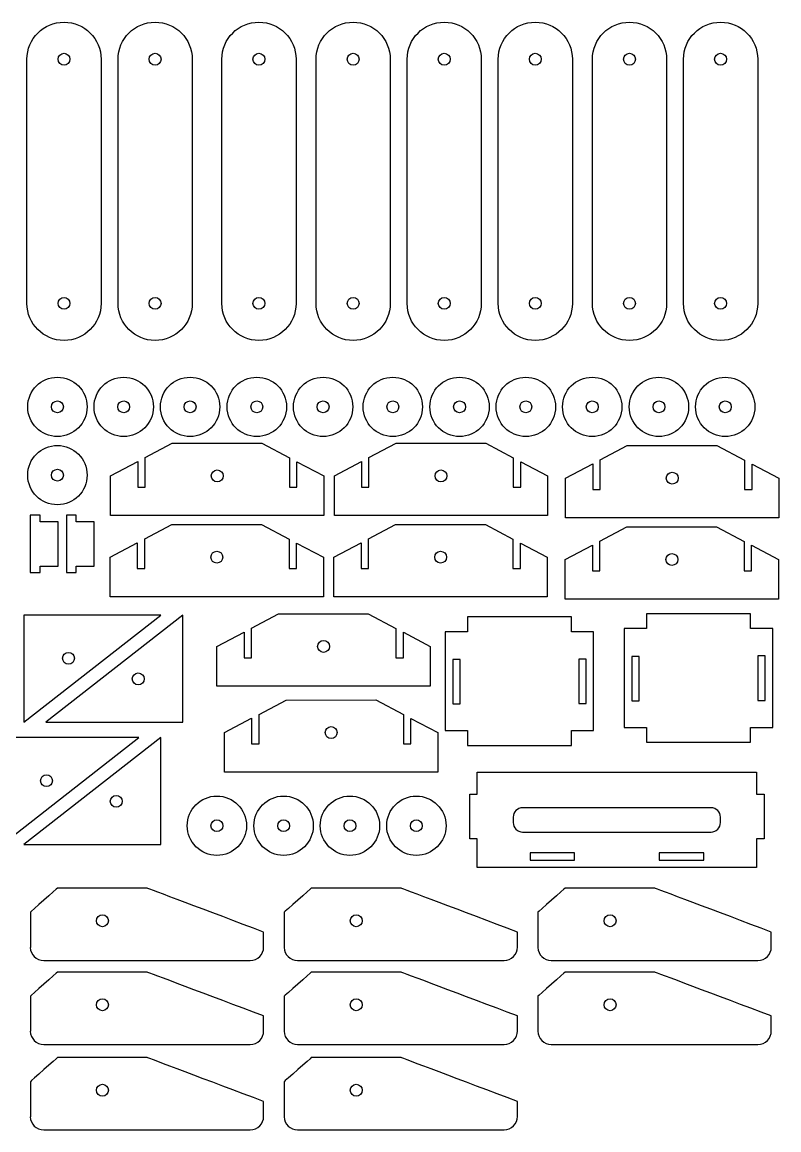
# Model space of a CAD drawing. Header units: centimetres. Extents: x -61 to 115850, y -602 to 46067.
# Drawn here: x -32.98 to -7.48, y -22.89 to 14.45 of the extents above; entities that cross this region are included whole.
import ezdxf

# ---------------------------------------------------------------- set-up
doc = ezdxf.new("R2010")
doc.units = ezdxf.units.CM
doc.header["$MEASUREMENT"] = 0
doc.layers.add('CAMADA_1', color=7, linetype='CONTINUOUS')

msp = doc.modelspace()

# ---------------------------------------------------------------- linework, layer by layer
at = {"layer": 'CAMADA_1', "color": 7}
for points in [[(-30.323, 13.195), (-30.323, 9.081), (-30.323, 4.967, -1), (-32.823, 4.967), (-32.823, 9.081), (-32.823, 13.195, -1), (-30.323, 13.195)], [(-27.253, 13.195), (-27.253, 9.081), (-27.253, 4.967, -1), (-29.753, 4.967), (-29.753, 9.081), (-29.753, 13.195, -1), (-27.253, 13.195)], [(-23.755, 13.195), (-23.755, 9.081), (-23.755, 4.967, -1), (-26.255, 4.967), (-26.255, 9.081), (-26.255, 13.195, -1), (-23.755, 13.195)], [(-20.58, 13.195), (-20.58, 9.081), (-20.58, 4.967, -1), (-23.08, 4.967), (-23.08, 9.081), (-23.08, 13.195, -1), (-20.58, 13.195)], [(-17.51, 13.195), (-17.51, 9.081), (-17.51, 4.967, -1), (-20.01, 4.967), (-20.01, 9.081), (-20.01, 13.195, -1), (-17.51, 13.195)], [(-14.441, 13.195), (-14.441, 9.081), (-14.441, 4.967, -1), (-16.941, 4.967), (-16.941, 9.081), (-16.941, 13.195, -1), (-14.441, 13.195)], [(-11.266, 13.195), (-11.266, 9.081), (-11.266, 4.967, -1), (-13.766, 4.967), (-13.766, 9.081), (-13.766, 13.195, -1), (-11.266, 13.195)], [(-8.197, 13.195), (-8.197, 9.081), (-8.197, 4.967, -1), (-10.697, 4.967), (-10.697, 9.081), (-10.697, 13.195, -1), (-8.197, 13.195)]]:
    msp.add_lwpolyline(points, format="xyb", dxfattribs=at)
for points in [[(-18.475, -8.538), (-18.225, -8.538), (-18.225, -7.038), (-18.475, -7.038), (-18.475, -8.538)], [(-14.225, -8.525), (-13.975, -8.525), (-13.975, -7.025), (-14.225, -7.025), (-14.225, -8.525)], [(-12.442, -8.432), (-12.192, -8.432), (-12.192, -6.932), (-12.442, -6.932), (-12.442, -8.432)], [(-8.192, -8.419), (-7.942, -8.419), (-7.942, -6.919), (-8.192, -6.919), (-8.192, -8.419)]]:
    msp.add_lwpolyline(points, close=True, dxfattribs=at)
for centre in [(-31.573, 13.195), (-28.503, 13.195), (-25.005, 13.195), (-21.83, 13.195), (-18.76, 13.195), (-15.691, 13.195), (-12.516, 13.195), (-9.447, 13.195), (-31.573, 4.967), (-28.503, 4.967), (-25.005, 4.967), (-21.83, 4.967), (-18.76, 4.967), (-15.691, 4.967), (-12.516, 4.967), (-9.447, 4.967), (-30.279, -15.846), (-21.725, -15.846), (-13.171, -15.846), (-30.279, -18.676), (-21.725, -18.676), (-13.171, -18.676), (-30.279, -21.557), (-21.725, -21.557)]:
    msp.add_circle(centre, 0.2, dxfattribs=at)
for centre, start, end in [((-32.261, -16.734), 181.0054, 270.3313), ((-25.294, -16.734), 269.9352, 359.9997), ((-23.707, -16.734), 181.0054, 270.3313), ((-16.741, -16.734), 269.9352, 359.9997), ((-15.154, -16.734), 181.0054, 270.3313), ((-8.187, -16.734), 269.9352, 359.9997), ((-32.261, -19.564), 181.0054, 270.3313), ((-25.294, -19.563), 269.9352, 359.9997), ((-23.707, -19.564), 181.0054, 270.3313), ((-16.741, -19.563), 269.9352, 359.9997), ((-15.154, -19.564), 181.0054, 270.3313), ((-8.187, -19.563), 269.9352, 359.9997), ((-32.261, -22.445), 181.0054, 270.3313), ((-25.294, -22.445), 269.9352, 359.9997), ((-23.707, -22.445), 181.0054, 270.3313), ((-16.741, -22.445), 269.9352, 359.9997)]:
    msp.add_arc(centre, 0.448, start, end, dxfattribs=at)
for centre, major_axis in [((-31.796, 1.478), (0, 1)), ((-29.562, 1.478), (0, 1)), ((-27.325, 1.478), (0, 1)), ((-25.076, 1.478), (0, 1)), ((-22.842, 1.478), (0, 1)), ((-20.493, 1.478), (0, 1)), ((-18.244, 1.478), (0, 1)), ((-16.01, 1.478), (0, 1)), ((-13.773, 1.478), (0, 1)), ((-11.524, 1.478), (0, 1)), ((-9.29, 1.478), (0, 1)), ((-31.796, 1.478), (0, 0.2)), ((-29.562, 1.478), (0, 0.2)), ((-27.325, 1.478), (0, 0.2)), ((-25.076, 1.478), (0, 0.2)), ((-22.842, 1.478), (0, 0.2)), ((-20.493, 1.478), (0, 0.2)), ((-18.244, 1.478), (0, 0.2)), ((-16.01, 1.478), (0, 0.2)), ((-13.773, 1.478), (0, 0.2)), ((-11.524, 1.478), (0, 0.2)), ((-9.29, 1.478), (0, 0.2)), ((-31.796, -0.824), (0, 1)), ((-31.796, -0.824), (0, 0.2)), ((-26.411, -0.849), (0, 0.2)), ((-18.871, -0.849), (0, 0.2)), ((-11.077, -0.927), (0, 0.2)), ((-26.423, -3.589), (0, 0.2)), ((-18.882, -3.589), (0, 0.2)), ((-11.088, -3.667), (0, 0.2)), ((-22.826, -6.598), (0, 0.2)), ((-31.422, -6.998), (0, 0.2)), ((-29.073, -7.692), (0, 0.2)), ((-22.571, -9.502), (0, 0.2)), ((-32.163, -11.125), (0, 0.2)), ((-29.814, -11.819), (0, 0.2)), ((-26.421, -12.641), (0, 1)), ((-24.172, -12.641), (0, 1)), ((-21.937, -12.641), (0, 1)), ((-19.7, -12.641), (0, 1)), ((-26.421, -12.641), (0, 0.2)), ((-24.172, -12.641), (0, 0.2)), ((-21.937, -12.641), (0, 0.2)), ((-19.7, -12.641), (0, 0.2))]:
    msp.add_ellipse(centre, major_axis=major_axis, ratio=1, dxfattribs=at)
for points, knots in [([(-30.004, -2.185), (-30.004, -2.185), (-22.819, -2.185), (-22.819, -2.185), (-22.819, -2.185), (-22.819, -2.185), (-22.819, -0.849), (-22.819, -0.849), (-22.819, -0.849), (-22.819, -0.849), (-23.723, -0.372), (-23.723, -0.372), (-23.723, -0.372), (-23.723, -0.372), (-23.723, -1.232), (-23.723, -1.232), (-23.723, -1.232), (-23.723, -1.232), (-23.973, -1.232), (-23.973, -1.232), (-23.973, -1.232), (-23.973, -1.232), (-23.973, -0.24), (-23.973, -0.24), (-23.973, -0.24), (-23.973, -0.24), (-24.903, 0.25), (-24.903, 0.25), (-24.903, 0.25), (-24.903, 0.25), (-27.926, 0.249), (-27.926, 0.249), (-27.926, 0.249), (-27.926, 0.249), (-28.841, -0.235), (-28.841, -0.235), (-28.841, -0.235), (-28.841, -0.235), (-28.841, -1.23), (-28.841, -1.23), (-28.841, -1.23), (-28.841, -1.23), (-29.091, -1.23), (-29.091, -1.23), (-29.091, -1.23), (-29.091, -1.23), (-29.091, -0.367), (-29.091, -0.367), (-29.091, -0.367), (-29.091, -0.367), (-30.004, -0.849), (-30.004, -0.849), (-30.004, -0.849), (-30.004, -0.849), (-30.004, -2.185), (-30.004, -2.185)], [0, 0, 0, 0, 0.066667, 0.066667, 0.066667, 0.066667, 0.133333, 0.133333, 0.133333, 0.133333, 0.2, 0.2, 0.2, 0.2, 0.266667, 0.266667, 0.266667, 0.266667, 0.333333, 0.333333, 0.333333, 0.333333, 0.4, 0.4, 0.4, 0.4, 0.466667, 0.466667, 0.466667, 0.466667, 0.533333, 0.533333, 0.533333, 0.533333, 0.6, 0.6, 0.6, 0.6, 0.666667, 0.666667, 0.666667, 0.666667, 0.733333, 0.733333, 0.733333, 0.733333, 0.8, 0.8, 0.8, 0.8, 0.866667, 0.866667, 0.866667, 0.866667, 1, 1, 1, 1]), ([(-22.463, -2.185), (-22.463, -2.185), (-15.278, -2.185), (-15.278, -2.185), (-15.278, -2.185), (-15.278, -2.185), (-15.278, -0.849), (-15.278, -0.849), (-15.278, -0.849), (-15.278, -0.849), (-16.182, -0.372), (-16.182, -0.372), (-16.182, -0.372), (-16.182, -0.372), (-16.182, -1.232), (-16.182, -1.232), (-16.182, -1.232), (-16.182, -1.232), (-16.432, -1.232), (-16.432, -1.232), (-16.432, -1.232), (-16.432, -1.232), (-16.432, -0.24), (-16.432, -0.24), (-16.432, -0.24), (-16.432, -0.24), (-17.362, 0.25), (-17.362, 0.25), (-17.362, 0.25), (-17.362, 0.25), (-20.385, 0.249), (-20.385, 0.249), (-20.385, 0.249), (-20.385, 0.249), (-21.3, -0.235), (-21.3, -0.235), (-21.3, -0.235), (-21.3, -0.235), (-21.3, -1.23), (-21.3, -1.23), (-21.3, -1.23), (-21.3, -1.23), (-21.55, -1.23), (-21.55, -1.23), (-21.55, -1.23), (-21.55, -1.23), (-21.55, -0.367), (-21.55, -0.367), (-21.55, -0.367), (-21.55, -0.367), (-22.463, -0.849), (-22.463, -0.849), (-22.463, -0.849), (-22.463, -0.849), (-22.463, -2.185), (-22.463, -2.185)], [0, 0, 0, 0, 0.066667, 0.066667, 0.066667, 0.066667, 0.133333, 0.133333, 0.133333, 0.133333, 0.2, 0.2, 0.2, 0.2, 0.266667, 0.266667, 0.266667, 0.266667, 0.333333, 0.333333, 0.333333, 0.333333, 0.4, 0.4, 0.4, 0.4, 0.466667, 0.466667, 0.466667, 0.466667, 0.533333, 0.533333, 0.533333, 0.533333, 0.6, 0.6, 0.6, 0.6, 0.666667, 0.666667, 0.666667, 0.666667, 0.733333, 0.733333, 0.733333, 0.733333, 0.8, 0.8, 0.8, 0.8, 0.866667, 0.866667, 0.866667, 0.866667, 1, 1, 1, 1]), ([(-14.669, -2.263), (-14.669, -2.263), (-7.484, -2.263), (-7.484, -2.263), (-7.484, -2.263), (-7.484, -2.263), (-7.484, -0.927), (-7.484, -0.927), (-7.484, -0.927), (-7.484, -0.927), (-8.388, -0.45), (-8.388, -0.45), (-8.388, -0.45), (-8.388, -0.45), (-8.388, -1.31), (-8.388, -1.31), (-8.388, -1.31), (-8.388, -1.31), (-8.638, -1.31), (-8.638, -1.31), (-8.638, -1.31), (-8.638, -1.31), (-8.638, -0.318), (-8.638, -0.318), (-8.638, -0.318), (-8.638, -0.318), (-9.569, 0.172), (-9.569, 0.172), (-9.569, 0.172), (-9.569, 0.172), (-12.592, 0.171), (-12.592, 0.171), (-12.592, 0.171), (-12.592, 0.171), (-13.507, -0.313), (-13.507, -0.313), (-13.507, -0.313), (-13.507, -0.313), (-13.507, -1.308), (-13.507, -1.308), (-13.507, -1.308), (-13.507, -1.308), (-13.757, -1.308), (-13.757, -1.308), (-13.757, -1.308), (-13.757, -1.308), (-13.757, -0.445), (-13.757, -0.445), (-13.757, -0.445), (-13.757, -0.445), (-14.669, -0.927), (-14.669, -0.927), (-14.669, -0.927), (-14.669, -0.927), (-14.669, -2.263), (-14.669, -2.263)], [0, 0, 0, 0, 0.066667, 0.066667, 0.066667, 0.066667, 0.133333, 0.133333, 0.133333, 0.133333, 0.2, 0.2, 0.2, 0.2, 0.266667, 0.266667, 0.266667, 0.266667, 0.333333, 0.333333, 0.333333, 0.333333, 0.4, 0.4, 0.4, 0.4, 0.466667, 0.466667, 0.466667, 0.466667, 0.533333, 0.533333, 0.533333, 0.533333, 0.6, 0.6, 0.6, 0.6, 0.666667, 0.666667, 0.666667, 0.666667, 0.733333, 0.733333, 0.733333, 0.733333, 0.8, 0.8, 0.8, 0.8, 0.866667, 0.866667, 0.866667, 0.866667, 1, 1, 1, 1]), ([(-32.382, -2.395), (-32.382, -2.395), (-31.769, -2.395), (-31.769, -2.395), (-31.769, -2.395), (-31.769, -2.395), (-31.769, -3.895), (-31.769, -3.895), (-31.769, -3.895), (-31.769, -3.895), (-32.382, -3.895), (-32.382, -3.895), (-32.382, -3.895), (-32.382, -3.895), (-32.382, -4.104), (-32.382, -4.104), (-32.382, -4.104), (-32.382, -4.104), (-32.713, -4.104), (-32.713, -4.104), (-32.713, -4.104), (-32.713, -4.104), (-32.713, -2.172), (-32.713, -2.172), (-32.713, -2.172), (-32.713, -2.172), (-32.382, -2.172), (-32.382, -2.172), (-32.382, -2.172), (-32.382, -2.172), (-32.382, -2.395), (-32.382, -2.395)], [0, 0, 0, 0, 0.111111, 0.111111, 0.111111, 0.111111, 0.222222, 0.222222, 0.222222, 0.222222, 0.333333, 0.333333, 0.333333, 0.333333, 0.444444, 0.444444, 0.444444, 0.444444, 0.555556, 0.555556, 0.555556, 0.555556, 0.666667, 0.666667, 0.666667, 0.666667, 0.777778, 0.777778, 0.777778, 0.777778, 1, 1, 1, 1]), ([(-31.165, -2.395), (-31.165, -2.395), (-30.552, -2.395), (-30.552, -2.395), (-30.552, -2.395), (-30.552, -2.395), (-30.552, -3.895), (-30.552, -3.895), (-30.552, -3.895), (-30.552, -3.895), (-31.165, -3.895), (-31.165, -3.895), (-31.165, -3.895), (-31.165, -3.895), (-31.165, -4.104), (-31.165, -4.104), (-31.165, -4.104), (-31.165, -4.104), (-31.495, -4.104), (-31.495, -4.104), (-31.495, -4.104), (-31.495, -4.104), (-31.495, -2.172), (-31.495, -2.172), (-31.495, -2.172), (-31.495, -2.172), (-31.165, -2.172), (-31.165, -2.172), (-31.165, -2.172), (-31.165, -2.172), (-31.165, -2.395), (-31.165, -2.395)], [0, 0, 0, 0, 0.111111, 0.111111, 0.111111, 0.111111, 0.222222, 0.222222, 0.222222, 0.222222, 0.333333, 0.333333, 0.333333, 0.333333, 0.444444, 0.444444, 0.444444, 0.444444, 0.555556, 0.555556, 0.555556, 0.555556, 0.666667, 0.666667, 0.666667, 0.666667, 0.777778, 0.777778, 0.777778, 0.777778, 1, 1, 1, 1]), ([(-30.015, -4.925), (-30.015, -4.925), (-22.83, -4.925), (-22.83, -4.925), (-22.83, -4.925), (-22.83, -4.925), (-22.83, -3.589), (-22.83, -3.589), (-22.83, -3.589), (-22.83, -3.589), (-23.734, -3.112), (-23.734, -3.112), (-23.734, -3.112), (-23.734, -3.112), (-23.734, -3.972), (-23.734, -3.972), (-23.734, -3.972), (-23.734, -3.972), (-23.984, -3.972), (-23.984, -3.972), (-23.984, -3.972), (-23.984, -3.972), (-23.984, -2.98), (-23.984, -2.98), (-23.984, -2.98), (-23.984, -2.98), (-24.915, -2.49), (-24.915, -2.49), (-24.915, -2.49), (-24.915, -2.49), (-27.938, -2.491), (-27.938, -2.491), (-27.938, -2.491), (-27.938, -2.491), (-28.853, -2.975), (-28.853, -2.975), (-28.853, -2.975), (-28.853, -2.975), (-28.853, -3.97), (-28.853, -3.97), (-28.853, -3.97), (-28.853, -3.97), (-29.103, -3.97), (-29.103, -3.97), (-29.103, -3.97), (-29.103, -3.97), (-29.103, -3.107), (-29.103, -3.107), (-29.103, -3.107), (-29.103, -3.107), (-30.015, -3.589), (-30.015, -3.589), (-30.015, -3.589), (-30.015, -3.589), (-30.015, -4.925), (-30.015, -4.925)], [0, 0, 0, 0, 0.066667, 0.066667, 0.066667, 0.066667, 0.133333, 0.133333, 0.133333, 0.133333, 0.2, 0.2, 0.2, 0.2, 0.266667, 0.266667, 0.266667, 0.266667, 0.333333, 0.333333, 0.333333, 0.333333, 0.4, 0.4, 0.4, 0.4, 0.466667, 0.466667, 0.466667, 0.466667, 0.533333, 0.533333, 0.533333, 0.533333, 0.6, 0.6, 0.6, 0.6, 0.666667, 0.666667, 0.666667, 0.666667, 0.733333, 0.733333, 0.733333, 0.733333, 0.8, 0.8, 0.8, 0.8, 0.866667, 0.866667, 0.866667, 0.866667, 1, 1, 1, 1]), ([(-22.475, -4.925), (-22.475, -4.925), (-15.29, -4.925), (-15.29, -4.925), (-15.29, -4.925), (-15.29, -4.925), (-15.29, -3.589), (-15.29, -3.589), (-15.29, -3.589), (-15.29, -3.589), (-16.194, -3.112), (-16.194, -3.112), (-16.194, -3.112), (-16.194, -3.112), (-16.194, -3.972), (-16.194, -3.972), (-16.194, -3.972), (-16.194, -3.972), (-16.444, -3.972), (-16.444, -3.972), (-16.444, -3.972), (-16.444, -3.972), (-16.444, -2.98), (-16.444, -2.98), (-16.444, -2.98), (-16.444, -2.98), (-17.374, -2.49), (-17.374, -2.49), (-17.374, -2.49), (-17.374, -2.49), (-20.397, -2.491), (-20.397, -2.491), (-20.397, -2.491), (-20.397, -2.491), (-21.312, -2.975), (-21.312, -2.975), (-21.312, -2.975), (-21.312, -2.975), (-21.312, -3.97), (-21.312, -3.97), (-21.312, -3.97), (-21.312, -3.97), (-21.562, -3.97), (-21.562, -3.97), (-21.562, -3.97), (-21.562, -3.97), (-21.562, -3.107), (-21.562, -3.107), (-21.562, -3.107), (-21.562, -3.107), (-22.475, -3.589), (-22.475, -3.589), (-22.475, -3.589), (-22.475, -3.589), (-22.475, -4.925), (-22.475, -4.925)], [0, 0, 0, 0, 0.066667, 0.066667, 0.066667, 0.066667, 0.133333, 0.133333, 0.133333, 0.133333, 0.2, 0.2, 0.2, 0.2, 0.266667, 0.266667, 0.266667, 0.266667, 0.333333, 0.333333, 0.333333, 0.333333, 0.4, 0.4, 0.4, 0.4, 0.466667, 0.466667, 0.466667, 0.466667, 0.533333, 0.533333, 0.533333, 0.533333, 0.6, 0.6, 0.6, 0.6, 0.666667, 0.666667, 0.666667, 0.666667, 0.733333, 0.733333, 0.733333, 0.733333, 0.8, 0.8, 0.8, 0.8, 0.866667, 0.866667, 0.866667, 0.866667, 1, 1, 1, 1]), ([(-14.681, -5.003), (-14.681, -5.003), (-7.496, -5.003), (-7.496, -5.003), (-7.496, -5.003), (-7.496, -5.003), (-7.496, -3.667), (-7.496, -3.667), (-7.496, -3.667), (-7.496, -3.667), (-8.4, -3.19), (-8.4, -3.19), (-8.4, -3.19), (-8.4, -3.19), (-8.4, -4.05), (-8.4, -4.05), (-8.4, -4.05), (-8.4, -4.05), (-8.65, -4.05), (-8.65, -4.05), (-8.65, -4.05), (-8.65, -4.05), (-8.65, -3.058), (-8.65, -3.058), (-8.65, -3.058), (-8.65, -3.058), (-9.58, -2.568), (-9.58, -2.568), (-9.58, -2.568), (-9.58, -2.568), (-12.603, -2.569), (-12.603, -2.569), (-12.603, -2.569), (-12.603, -2.569), (-13.518, -3.053), (-13.518, -3.053), (-13.518, -3.053), (-13.518, -3.053), (-13.518, -4.048), (-13.518, -4.048), (-13.518, -4.048), (-13.518, -4.048), (-13.768, -4.048), (-13.768, -4.048), (-13.768, -4.048), (-13.768, -4.048), (-13.768, -3.185), (-13.768, -3.185), (-13.768, -3.185), (-13.768, -3.185), (-14.681, -3.667), (-14.681, -3.667), (-14.681, -3.667), (-14.681, -3.667), (-14.681, -5.003), (-14.681, -5.003)], [0, 0, 0, 0, 0.066667, 0.066667, 0.066667, 0.066667, 0.133333, 0.133333, 0.133333, 0.133333, 0.2, 0.2, 0.2, 0.2, 0.266667, 0.266667, 0.266667, 0.266667, 0.333333, 0.333333, 0.333333, 0.333333, 0.4, 0.4, 0.4, 0.4, 0.466667, 0.466667, 0.466667, 0.466667, 0.533333, 0.533333, 0.533333, 0.533333, 0.6, 0.6, 0.6, 0.6, 0.666667, 0.666667, 0.666667, 0.666667, 0.733333, 0.733333, 0.733333, 0.733333, 0.8, 0.8, 0.8, 0.8, 0.866667, 0.866667, 0.866667, 0.866667, 1, 1, 1, 1]), ([(-32.922, -5.542), (-32.922, -5.542), (-28.314, -5.542), (-28.314, -5.542), (-28.314, -5.542), (-28.314, -5.542), (-32.922, -9.147), (-32.922, -9.147), (-32.922, -9.147), (-32.922, -9.147), (-32.922, -5.542), (-32.922, -5.542)], [0, 0, 0, 0, 0.25, 0.25, 0.25, 0.25, 0.5, 0.5, 0.5, 0.5, 1, 1, 1, 1]), ([(-27.573, -9.147), (-27.573, -9.147), (-32.181, -9.147), (-32.181, -9.147), (-32.181, -9.147), (-32.181, -9.147), (-27.573, -5.542), (-27.573, -5.542), (-27.573, -5.542), (-27.573, -5.542), (-27.573, -9.147), (-27.573, -9.147)], [0, 0, 0, 0, 0.25, 0.25, 0.25, 0.25, 0.5, 0.5, 0.5, 0.5, 1, 1, 1, 1]), ([(-26.419, -7.934), (-26.419, -7.934), (-19.234, -7.934), (-19.234, -7.934), (-19.234, -7.934), (-19.234, -7.934), (-19.234, -6.598), (-19.234, -6.598), (-19.234, -6.598), (-19.234, -6.598), (-20.138, -6.121), (-20.138, -6.121), (-20.138, -6.121), (-20.138, -6.121), (-20.138, -6.98), (-20.138, -6.98), (-20.138, -6.98), (-20.138, -6.98), (-20.388, -6.98), (-20.388, -6.98), (-20.388, -6.98), (-20.388, -6.98), (-20.388, -5.989), (-20.388, -5.989), (-20.388, -5.989), (-20.388, -5.989), (-21.318, -5.498), (-21.318, -5.498), (-21.318, -5.498), (-21.318, -5.498), (-24.341, -5.5), (-24.341, -5.5), (-24.341, -5.5), (-24.341, -5.5), (-25.256, -5.983), (-25.256, -5.983), (-25.256, -5.983), (-25.256, -5.983), (-25.256, -6.979), (-25.256, -6.979), (-25.256, -6.979), (-25.256, -6.979), (-25.506, -6.979), (-25.506, -6.979), (-25.506, -6.979), (-25.506, -6.979), (-25.506, -6.115), (-25.506, -6.115), (-25.506, -6.115), (-25.506, -6.115), (-26.419, -6.598), (-26.419, -6.598), (-26.419, -6.598), (-26.419, -6.598), (-26.419, -7.934), (-26.419, -7.934)], [0, 0, 0, 0, 0.066667, 0.066667, 0.066667, 0.066667, 0.133333, 0.133333, 0.133333, 0.133333, 0.2, 0.2, 0.2, 0.2, 0.266667, 0.266667, 0.266667, 0.266667, 0.333333, 0.333333, 0.333333, 0.333333, 0.4, 0.4, 0.4, 0.4, 0.466667, 0.466667, 0.466667, 0.466667, 0.533333, 0.533333, 0.533333, 0.533333, 0.6, 0.6, 0.6, 0.6, 0.666667, 0.666667, 0.666667, 0.666667, 0.733333, 0.733333, 0.733333, 0.733333, 0.8, 0.8, 0.8, 0.8, 0.866667, 0.866667, 0.866667, 0.866667, 1, 1, 1, 1]), ([(-12.692, -5.995), (-12.692, -5.995), (-11.942, -5.995), (-11.942, -5.995), (-11.942, -5.995), (-11.942, -5.995), (-11.942, -5.495), (-11.942, -5.495), (-11.942, -5.495), (-11.942, -5.495), (-8.442, -5.495), (-8.442, -5.495), (-8.442, -5.495), (-8.442, -5.495), (-8.442, -5.995), (-8.442, -5.995), (-8.442, -5.995), (-8.442, -5.995), (-7.692, -5.995), (-7.692, -5.995), (-7.692, -5.995), (-7.692, -5.995), (-7.692, -9.329), (-7.692, -9.329), (-7.692, -9.329), (-7.692, -9.329), (-8.442, -9.329), (-8.442, -9.329), (-8.442, -9.329), (-8.442, -9.329), (-8.442, -9.829), (-8.442, -9.829), (-8.442, -9.829), (-8.442, -9.829), (-11.942, -9.829), (-11.942, -9.829), (-11.942, -9.829), (-11.942, -9.829), (-11.942, -9.329), (-11.942, -9.329), (-11.942, -9.329), (-11.942, -9.329), (-12.692, -9.329), (-12.692, -9.329), (-12.692, -9.329), (-12.692, -9.329), (-12.692, -5.995), (-12.692, -5.995)], [0, 0, 0, 0, 0.076923, 0.076923, 0.076923, 0.076923, 0.153846, 0.153846, 0.153846, 0.153846, 0.230769, 0.230769, 0.230769, 0.230769, 0.307692, 0.307692, 0.307692, 0.307692, 0.384615, 0.384615, 0.384615, 0.384615, 0.461538, 0.461538, 0.461538, 0.461538, 0.538462, 0.538462, 0.538462, 0.538462, 0.615385, 0.615385, 0.615385, 0.615385, 0.692308, 0.692308, 0.692308, 0.692308, 0.769231, 0.769231, 0.769231, 0.769231, 0.846154, 0.846154, 0.846154, 0.846154, 1, 1, 1, 1]), ([(-18.725, -6.101), (-18.725, -6.101), (-17.975, -6.101), (-17.975, -6.101), (-17.975, -6.101), (-17.975, -6.101), (-17.975, -5.601), (-17.975, -5.601), (-17.975, -5.601), (-17.975, -5.601), (-14.475, -5.601), (-14.475, -5.601), (-14.475, -5.601), (-14.475, -5.601), (-14.475, -6.101), (-14.475, -6.101), (-14.475, -6.101), (-14.475, -6.101), (-13.725, -6.101), (-13.725, -6.101), (-13.725, -6.101), (-13.725, -6.101), (-13.725, -9.435), (-13.725, -9.435), (-13.725, -9.435), (-13.725, -9.435), (-14.475, -9.435), (-14.475, -9.435), (-14.475, -9.435), (-14.475, -9.435), (-14.475, -9.935), (-14.475, -9.935), (-14.475, -9.935), (-14.475, -9.935), (-17.975, -9.935), (-17.975, -9.935), (-17.975, -9.935), (-17.975, -9.935), (-17.975, -9.435), (-17.975, -9.435), (-17.975, -9.435), (-17.975, -9.435), (-18.725, -9.435), (-18.725, -9.435), (-18.725, -9.435), (-18.725, -9.435), (-18.725, -6.101), (-18.725, -6.101)], [0, 0, 0, 0, 0.076923, 0.076923, 0.076923, 0.076923, 0.153846, 0.153846, 0.153846, 0.153846, 0.230769, 0.230769, 0.230769, 0.230769, 0.307692, 0.307692, 0.307692, 0.307692, 0.384615, 0.384615, 0.384615, 0.384615, 0.461538, 0.461538, 0.461538, 0.461538, 0.538462, 0.538462, 0.538462, 0.538462, 0.615385, 0.615385, 0.615385, 0.615385, 0.692308, 0.692308, 0.692308, 0.692308, 0.769231, 0.769231, 0.769231, 0.769231, 0.846154, 0.846154, 0.846154, 0.846154, 1, 1, 1, 1]), ([(-26.164, -10.838), (-26.164, -10.838), (-18.979, -10.838), (-18.979, -10.838), (-18.979, -10.838), (-18.979, -10.838), (-18.979, -9.502), (-18.979, -9.502), (-18.979, -9.502), (-18.979, -9.502), (-19.883, -9.025), (-19.883, -9.025), (-19.883, -9.025), (-19.883, -9.025), (-19.883, -9.884), (-19.883, -9.884), (-19.883, -9.884), (-19.883, -9.884), (-20.133, -9.884), (-20.133, -9.884), (-20.133, -9.884), (-20.133, -9.884), (-20.133, -8.893), (-20.133, -8.893), (-20.133, -8.893), (-20.133, -8.893), (-21.063, -8.402), (-21.063, -8.402), (-21.063, -8.402), (-21.063, -8.402), (-24.086, -8.404), (-24.086, -8.404), (-24.086, -8.404), (-24.086, -8.404), (-25.001, -8.888), (-25.001, -8.888), (-25.001, -8.888), (-25.001, -8.888), (-25.001, -9.883), (-25.001, -9.883), (-25.001, -9.883), (-25.001, -9.883), (-25.251, -9.883), (-25.251, -9.883), (-25.251, -9.883), (-25.251, -9.883), (-25.251, -9.02), (-25.251, -9.02), (-25.251, -9.02), (-25.251, -9.02), (-26.164, -9.502), (-26.164, -9.502), (-26.164, -9.502), (-26.164, -9.502), (-26.164, -10.838), (-26.164, -10.838)], [0, 0, 0, 0, 0.066667, 0.066667, 0.066667, 0.066667, 0.133333, 0.133333, 0.133333, 0.133333, 0.2, 0.2, 0.2, 0.2, 0.266667, 0.266667, 0.266667, 0.266667, 0.333333, 0.333333, 0.333333, 0.333333, 0.4, 0.4, 0.4, 0.4, 0.466667, 0.466667, 0.466667, 0.466667, 0.533333, 0.533333, 0.533333, 0.533333, 0.6, 0.6, 0.6, 0.6, 0.666667, 0.666667, 0.666667, 0.666667, 0.733333, 0.733333, 0.733333, 0.733333, 0.8, 0.8, 0.8, 0.8, 0.866667, 0.866667, 0.866667, 0.866667, 1, 1, 1, 1]), ([(-33.663, -9.67), (-33.663, -9.67), (-29.055, -9.67), (-29.055, -9.67), (-29.055, -9.67), (-29.055, -9.67), (-33.663, -13.275), (-33.663, -13.275), (-33.663, -13.275), (-33.663, -13.275), (-33.663, -9.67), (-33.663, -9.67)], [0, 0, 0, 0, 0.25, 0.25, 0.25, 0.25, 0.5, 0.5, 0.5, 0.5, 1, 1, 1, 1]), ([(-28.314, -13.275), (-28.314, -13.275), (-32.922, -13.275), (-32.922, -13.275), (-32.922, -13.275), (-32.922, -13.275), (-28.314, -9.67), (-28.314, -9.67), (-28.314, -9.67), (-28.314, -9.67), (-28.314, -13.275), (-28.314, -13.275)], [0, 0, 0, 0, 0.25, 0.25, 0.25, 0.25, 0.5, 0.5, 0.5, 0.5, 1, 1, 1, 1]), ([(-8.234, -10.837), (-8.234, -10.837), (-17.653, -10.837), (-17.653, -10.837), (-17.653, -10.837), (-17.653, -10.837), (-17.653, -11.581), (-17.653, -11.581), (-17.653, -11.581), (-17.653, -11.581), (-17.903, -11.581), (-17.903, -11.581), (-17.903, -11.581), (-17.903, -11.581), (-17.903, -13.081), (-17.903, -13.081), (-17.903, -13.081), (-17.903, -13.081), (-17.653, -13.081), (-17.653, -13.081), (-17.653, -13.081), (-17.653, -13.081), (-17.653, -14.052), (-17.653, -14.052), (-17.653, -14.052), (-17.653, -14.052), (-8.234, -14.052), (-8.234, -14.052), (-8.234, -14.052), (-8.234, -14.052), (-8.234, -13.081), (-8.234, -13.081), (-8.234, -13.081), (-8.234, -13.081), (-7.984, -13.081), (-7.984, -13.081), (-7.984, -13.081), (-7.984, -13.081), (-7.984, -11.581), (-7.984, -11.581), (-7.984, -11.581), (-7.984, -11.581), (-8.234, -11.581), (-8.234, -11.581), (-8.234, -11.581), (-8.234, -11.581), (-8.234, -10.837), (-8.234, -10.837)], [0, 0, 0, 0, 0.076923, 0.076923, 0.076923, 0.076923, 0.153846, 0.153846, 0.153846, 0.153846, 0.230769, 0.230769, 0.230769, 0.230769, 0.307692, 0.307692, 0.307692, 0.307692, 0.384615, 0.384615, 0.384615, 0.384615, 0.461538, 0.461538, 0.461538, 0.461538, 0.538462, 0.538462, 0.538462, 0.538462, 0.615385, 0.615385, 0.615385, 0.615385, 0.692308, 0.692308, 0.692308, 0.692308, 0.769231, 0.769231, 0.769231, 0.769231, 0.846154, 0.846154, 0.846154, 0.846154, 1, 1, 1, 1]), ([(-16.119, -12.035), (-16.119, -12.035), (-9.769, -12.035), (-9.769, -12.035), (-9.769, -12.035), (-9.594, -12.035), (-9.451, -12.177), (-9.451, -12.352), (-9.451, -12.352), (-9.451, -12.352), (-9.451, -12.537), (-9.451, -12.537), (-9.451, -12.537), (-9.451, -12.712), (-9.594, -12.855), (-9.769, -12.855), (-9.769, -12.855), (-9.769, -12.855), (-16.119, -12.855), (-16.119, -12.855), (-16.119, -12.855), (-16.293, -12.855), (-16.436, -12.712), (-16.436, -12.537), (-16.436, -12.537), (-16.436, -12.537), (-16.436, -12.352), (-16.436, -12.352), (-16.436, -12.352), (-16.436, -12.177), (-16.293, -12.035), (-16.119, -12.035)], [0, 0, 0, 0, 0.111111, 0.111111, 0.111111, 0.111111, 0.222222, 0.222222, 0.222222, 0.222222, 0.333333, 0.333333, 0.333333, 0.333333, 0.444444, 0.444444, 0.444444, 0.444444, 0.555556, 0.555556, 0.555556, 0.555556, 0.666667, 0.666667, 0.666667, 0.666667, 0.777778, 0.777778, 0.777778, 0.777778, 1, 1, 1, 1]), ([(-15.867, -13.802), (-15.867, -13.802), (-15.867, -13.552), (-15.867, -13.552), (-15.867, -13.552), (-15.867, -13.552), (-14.367, -13.552), (-14.367, -13.552), (-14.367, -13.552), (-14.367, -13.552), (-14.367, -13.802), (-14.367, -13.802), (-14.367, -13.802), (-14.367, -13.802), (-15.867, -13.802), (-15.867, -13.802)], [0, 0, 0, 0, 0.2, 0.2, 0.2, 0.2, 0.4, 0.4, 0.4, 0.4, 0.6, 0.6, 0.6, 0.6, 1, 1, 1, 1]), ([(-11.515, -13.802), (-11.515, -13.802), (-11.515, -13.552), (-11.515, -13.552), (-11.515, -13.552), (-11.515, -13.552), (-10.015, -13.552), (-10.015, -13.552), (-10.015, -13.552), (-10.015, -13.552), (-10.015, -13.802), (-10.015, -13.802), (-10.015, -13.802), (-10.015, -13.802), (-11.515, -13.802), (-11.515, -13.802)], [0, 0, 0, 0, 0.2, 0.2, 0.2, 0.2, 0.4, 0.4, 0.4, 0.4, 0.6, 0.6, 0.6, 0.6, 1, 1, 1, 1]), ([(-31.793, -14.748), (-31.793, -14.748), (-31.793, -14.748), (-32.708, -15.558), (-32.708, -15.558)], [0.53333333, 0.53333333, 0.53333333, 0.53333333, 0.53333334, 0.6, 0.6, 0.6, 0.6]), ([(-28.77, -14.746), (-28.77, -14.746), (-28.77, -14.746), (-31.793, -14.748), (-31.793, -14.748)], [0.46666667, 0.46666667, 0.46666667, 0.46666667, 0.46666668, 0.53333333, 0.53333333, 0.53333333, 0.53333333]), ([(-23.24, -14.748), (-23.24, -14.748), (-23.24, -14.748), (-24.155, -15.558), (-24.155, -15.558)], [0.53333333, 0.53333333, 0.53333333, 0.53333333, 0.53333334, 0.6, 0.6, 0.6, 0.6]), ([(-20.217, -14.746), (-20.217, -14.746), (-20.217, -14.746), (-23.24, -14.748), (-23.24, -14.748)], [0.46666667, 0.46666667, 0.46666667, 0.46666667, 0.46666668, 0.53333333, 0.53333333, 0.53333333, 0.53333333]), ([(-14.686, -14.748), (-14.686, -14.748), (-14.686, -14.748), (-15.601, -15.558), (-15.601, -15.558)], [0.53333333, 0.53333333, 0.53333333, 0.53333333, 0.53333334, 0.6, 0.6, 0.6, 0.6]), ([(-11.663, -14.746), (-11.663, -14.746), (-11.663, -14.746), (-14.686, -14.748), (-14.686, -14.748)], [0.46666667, 0.46666667, 0.46666667, 0.46666667, 0.46666668, 0.53333333, 0.53333333, 0.53333333, 0.53333333]), ([(-32.708, -15.558), (-32.708, -15.558), (-32.708, -15.558), (-32.708, -16.101), (-32.708, -16.742)], [0.86666667, 0.86666667, 0.86666667, 0.86666667, 0.86666668, 0.93628407, 0.93628407, 0.93628407, 0.93628407]), ([(-24.155, -15.558), (-24.155, -15.558), (-24.155, -15.558), (-24.155, -16.101), (-24.155, -16.742)], [0.86666667, 0.86666667, 0.86666667, 0.86666667, 0.86666668, 0.93628407, 0.93628407, 0.93628407, 0.93628407]), ([(-15.601, -15.558), (-15.601, -15.558), (-15.601, -15.558), (-15.601, -16.101), (-15.601, -16.742)], [0.86666667, 0.86666667, 0.86666667, 0.86666667, 0.86666668, 0.93628407, 0.93628407, 0.93628407, 0.93628407]), ([(-31.793, -17.578), (-31.793, -17.578), (-31.793, -17.578), (-32.708, -18.387), (-32.708, -18.387)], [0.53333333, 0.53333333, 0.53333333, 0.53333333, 0.53333334, 0.6, 0.6, 0.6, 0.6]), ([(-28.77, -17.576), (-28.77, -17.576), (-28.77, -17.576), (-31.793, -17.578), (-31.793, -17.578)], [0.46666667, 0.46666667, 0.46666667, 0.46666667, 0.46666668, 0.53333333, 0.53333333, 0.53333333, 0.53333333]), ([(-23.24, -17.578), (-23.24, -17.578), (-23.24, -17.578), (-24.155, -18.387), (-24.155, -18.387)], [0.53333333, 0.53333333, 0.53333333, 0.53333333, 0.53333334, 0.6, 0.6, 0.6, 0.6]), ([(-20.217, -17.576), (-20.217, -17.576), (-20.217, -17.576), (-23.24, -17.578), (-23.24, -17.578)], [0.46666667, 0.46666667, 0.46666667, 0.46666667, 0.46666668, 0.53333333, 0.53333333, 0.53333333, 0.53333333]), ([(-14.686, -17.578), (-14.686, -17.578), (-14.686, -17.578), (-15.601, -18.387), (-15.601, -18.387)], [0.53333333, 0.53333333, 0.53333333, 0.53333333, 0.53333334, 0.6, 0.6, 0.6, 0.6]), ([(-11.663, -17.576), (-11.663, -17.576), (-11.663, -17.576), (-14.686, -17.578), (-14.686, -17.578)], [0.46666667, 0.46666667, 0.46666667, 0.46666667, 0.46666668, 0.53333333, 0.53333333, 0.53333333, 0.53333333]), ([(-32.708, -18.387), (-32.708, -18.387), (-32.708, -18.387), (-32.708, -18.931), (-32.708, -19.572)], [0.86666667, 0.86666667, 0.86666667, 0.86666667, 0.86666668, 0.93628407, 0.93628407, 0.93628407, 0.93628407]), ([(-24.155, -18.387), (-24.155, -18.387), (-24.155, -18.387), (-24.155, -18.931), (-24.155, -19.572)], [0.86666667, 0.86666667, 0.86666667, 0.86666667, 0.86666668, 0.93628407, 0.93628407, 0.93628407, 0.93628407]), ([(-15.601, -18.387), (-15.601, -18.387), (-15.601, -18.387), (-15.601, -18.931), (-15.601, -19.572)], [0.86666667, 0.86666667, 0.86666667, 0.86666667, 0.86666668, 0.93628407, 0.93628407, 0.93628407, 0.93628407]), ([(-31.793, -20.459), (-31.793, -20.459), (-31.793, -20.459), (-32.708, -21.269), (-32.708, -21.269)], [0.53333333, 0.53333333, 0.53333333, 0.53333333, 0.53333334, 0.6, 0.6, 0.6, 0.6]), ([(-28.77, -20.457), (-28.77, -20.457), (-28.77, -20.457), (-31.793, -20.459), (-31.793, -20.459)], [0.46666667, 0.46666667, 0.46666667, 0.46666667, 0.46666668, 0.53333333, 0.53333333, 0.53333333, 0.53333333]), ([(-23.24, -20.459), (-23.24, -20.459), (-23.24, -20.459), (-24.155, -21.269), (-24.155, -21.269)], [0.53333333, 0.53333333, 0.53333333, 0.53333333, 0.53333334, 0.6, 0.6, 0.6, 0.6]), ([(-20.217, -20.457), (-20.217, -20.457), (-20.217, -20.457), (-23.24, -20.459), (-23.24, -20.459)], [0.46666667, 0.46666667, 0.46666667, 0.46666667, 0.46666668, 0.53333333, 0.53333333, 0.53333333, 0.53333333]), ([(-32.708, -21.269), (-32.708, -21.269), (-32.708, -21.269), (-32.708, -21.812), (-32.708, -22.453)], [0.86666667, 0.86666667, 0.86666667, 0.86666667, 0.86666668, 0.93628407, 0.93628407, 0.93628407, 0.93628407]), ([(-24.155, -21.269), (-24.155, -21.269), (-24.155, -21.269), (-24.155, -21.812), (-24.155, -22.453)], [0.86666667, 0.86666667, 0.86666667, 0.86666667, 0.86666668, 0.93628407, 0.93628407, 0.93628407, 0.93628407])]:
    msp.add_open_spline(points, degree=3, knots=knots, dxfattribs=at)
for points in [[(-24.846, -16.225), (-26.656, -15.543), (-28.77, -14.746), (-28.77, -14.746)], [(-16.292, -16.225), (-18.103, -15.543), (-20.217, -14.746), (-20.217, -14.746)], [(-7.739, -16.225), (-9.549, -15.543), (-11.663, -14.746), (-11.663, -14.746)], [(-24.846, -16.734), (-24.846, -16.553), (-24.846, -16.366), (-24.846, -16.225)], [(-16.292, -16.734), (-16.292, -16.553), (-16.292, -16.366), (-16.292, -16.225)], [(-7.739, -16.734), (-7.739, -16.553), (-7.739, -16.366), (-7.739, -16.225)], [(-32.258, -17.182), (-30.841, -17.182), (-27.833, -17.182), (-25.295, -17.182)], [(-23.705, -17.182), (-22.288, -17.182), (-19.279, -17.182), (-16.741, -17.182)], [(-15.151, -17.182), (-13.734, -17.182), (-10.725, -17.182), (-8.188, -17.182)], [(-24.846, -19.055), (-26.656, -18.372), (-28.77, -17.576), (-28.77, -17.576)], [(-16.292, -19.055), (-18.103, -18.372), (-20.217, -17.576), (-20.217, -17.576)], [(-7.739, -19.055), (-9.549, -18.372), (-11.663, -17.576), (-11.663, -17.576)], [(-24.846, -19.563), (-24.846, -19.383), (-24.846, -19.195), (-24.846, -19.055)], [(-16.292, -19.563), (-16.292, -19.383), (-16.292, -19.195), (-16.292, -19.055)], [(-7.739, -19.563), (-7.739, -19.383), (-7.739, -19.195), (-7.739, -19.055)], [(-32.258, -20.012), (-30.841, -20.012), (-27.833, -20.012), (-25.295, -20.012)], [(-23.705, -20.012), (-22.288, -20.012), (-19.279, -20.012), (-16.741, -20.012)], [(-15.151, -20.012), (-13.734, -20.012), (-10.725, -20.012), (-8.188, -20.012)], [(-24.846, -21.936), (-26.656, -21.254), (-28.77, -20.457), (-28.77, -20.457)], [(-16.292, -21.936), (-18.103, -21.254), (-20.217, -20.457), (-20.217, -20.457)], [(-24.846, -22.445), (-24.846, -22.264), (-24.846, -22.076), (-24.846, -21.936)], [(-16.292, -22.445), (-16.292, -22.264), (-16.292, -22.076), (-16.292, -21.936)], [(-32.258, -22.893), (-30.841, -22.893), (-27.833, -22.893), (-25.295, -22.893)], [(-23.705, -22.893), (-22.288, -22.893), (-19.279, -22.893), (-16.741, -22.893)]]:
    msp.add_open_spline(points, degree=3, dxfattribs=at)

doc.saveas('drawing.dxf')
